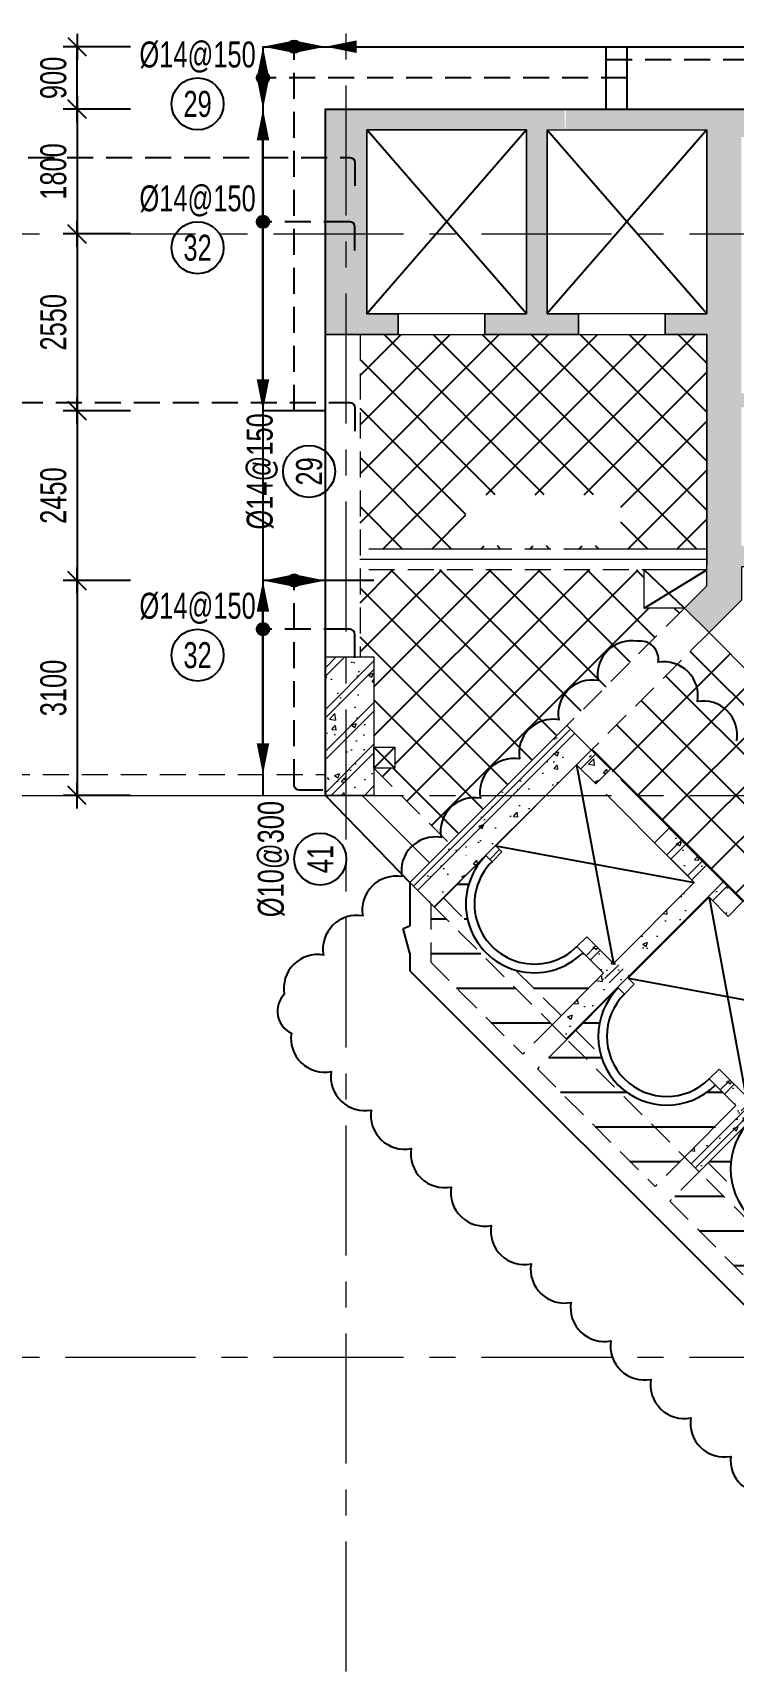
# Model space of a CAD drawing. Extents: x 475529 to 721982, y 1293854 to 1371032.
# Drawn here: x 653178 to 663283, y 1321727 to 1345291 of the extents above; entities that cross this region are included whole.
import ezdxf
from ezdxf.enums import TextEntityAlignment as Align

# ---------------------------------------------------------------- set-up
doc = ezdxf.new("R2010")
doc.units = 0
doc.header["$LTSCALE"] = 1500
doc.header["$MEASUREMENT"] = 0
doc.linetypes.add('CENTER', pattern=[2, 1.25, -0.25, 0.25, -0.25])
doc.linetypes.add('HIDDEN', pattern=[0.375, 0.25, -0.125])
doc.layers.get('Defpoints').update_dxf_attribs({"lineweight": 9})
for name, color, linetype, lineweight in [('CDC- COT', 3, 'Continuous', 0), ('CDC- DAM', 3, 'Continuous', 5), ('CDC- TRUC', 5, 'CENTER', 15), ('CDC-LKT', 2, 'CENTER', 15), ('Dim', 8, 'Continuous', 15)]:
    doc.layers.add(name, color=color, linetype=linetype, lineweight=lineweight)
for name, color, linetype in [('CHI', 1, 'Continuous'), ('HACH', 8, 'Continuous'), ('KCS_CHI', 1, 'Continuous'), ('KCS_DIM', 1, 'Continuous'), ('KCS_HATCH', 253, 'Continuous'), ('KCS_STEEL_TOP', 4, 'HIDDEN'), ('KCS_TEXT_SOTHEP', 2, 'Continuous'), ('KCS_TEXT_THEP', 2, 'Continuous'), ('THEP HINH', 3, 'Continuous')]:
    doc.layers.add(name, color=color, linetype=linetype)
doc.layers.add('KCS_Change 13.08.2018', color=242, linetype='Continuous', plot=False)
doc.layers.add('KCS_KHONG_IN', color=87, linetype='Continuous', plot=False)
doc.styles.add('KCS_SMTEXT', font='arial.ttf', dxfattribs={"width": 0.7})
doc.styles.add('VN simplex', font='arial.ttf', dxfattribs={"width": 0.7})
doc.dimstyles.new('DIM A1 1-150 (Time City)', dxfattribs={"dimtxt": 375, "dimasz": 1.25, "dimexe": 200, "dimexo": 0, "dimgap": 150, "dimtad": 1, "dimdec": 0, "dimzin": 13, "dimdsep": 46, "dimtxsty": 'VN simplex', "dimblk1": 'D', "dimblk2": 'D', "dimsah": 1, "dimcen": 0, "dimdle": 50, "dimclrd": 1, "dimclre": 1, "dimclrt": 2, "dimadec": 0, "dimazin": 0, "dimtfac": 1, "dimtdec": 0, "dimtix": 1, "dimtmove": 2, "dimatfit": 3, "dimldrblk": 'D', "dimfxl": 1, "dimtolj": 1, "dimtzin": 13, "dimarcsym": 0})
pattern_1 = [(45, (-28948.7, -1500091.45), (-353.55339, 353.55339), []), (135, (-28948.7, -1500091.45), (-353.55339, -353.55339), [])]
pattern_2 = [(180, (-28948.7, -1309989.05), (-3e-14, -500), [])]

# ---------------------------------------------------------------- blocks, each defined once
blk = doc.blocks.new('1212121212121121')
at = {"layer": 'CDC- COT'}
h = blk.add_hatch(dxfattribs=at)
h.set_pattern_fill('BT-01', color=8, scale=100, angle=-135, pattern_type=2)
h.set_pattern_definition([(275, (22823.9, 398727.23), (-551.552, -462.8071), [75, -825]), (220, (22823.9, 398727.2), (629.9922, -433.7681), [60, -660]), (325.4514, (22777.9, 398688.7), (78.4395, -896.5753), [63.7402, -701.1421]), (271.1842, (22965.3, 398585.8), (-871.693, -637.6138), [112.5, -1237.5]), (321.6356, (22892.7, 398532.7), (27.899, -1349.7117), [95.6103, -1051.713]), (216.1842, (22965.3, 398585.8), (27.9, -1349.7117), [90, -990]), (246, (22859.23, 398550.46), (-706.7716, -137.3825), [75, -825]), (191, (22859.2, 398550.46), (340.7086, -684.8084), [60, -660]), (296.4514, (22800.3, 398539), (-366.0636, -822.1906), [63.7402, -701.1421]), (262.5, (22823.88, 398727.23), (226.79319, -243.98982), [0, -652, 0, -670, 0, -662.5]), (232.5, (22823.88, 398727.23), (92.87294, -464.90945), [0, -382, 0, -637, 0, -252.5]), (192.5, (22981.56, 398884.92), (-393.41817, -361.52076), [0, -250, 0, -780, 0, -1035]), (182.5, (23052.27, 398955.63), (-341.59, -483.1598), [0, -325, 0, -518, 0, -735]), (270, (22823.88, 398727.23), (425, 2e-10), []), (270, (22910.5, 398640.6), (425, 2e-10), [])])
h.paths.add_polyline_path([(132095, 117944), (132095, 117644), (132985, 117644), (132985, 120844), (132485, 120844), (132485, 117944)])
h.paths.add_polyline_path([(124685, 120836), (124185, 120844), (124185, 117644), (125495, 117644), (125495, 117944), (124685, 117944)])
h = blk.add_hatch(dxfattribs=at)
h.set_pattern_fill('BT-01', color=8, scale=100, angle=-135, pattern_type=2)
h.set_pattern_definition([(275, (424734.6, 67625.5), (-551.552, -462.8071), [75, -825]), (220, (424734.6, 67625.5), (629.9922, -433.7681), [60, -660]), (325.4514, (424688.64, 67586.95), (78.4395, -896.5753), [63.7402, -701.1421]), (271.1842, (424876, 67484.1), (-871.693, -637.6138), [112.5, -1237.5]), (321.6356, (424803.4, 67431), (27.899, -1349.7117), [95.6103, -1051.713]), (216.1842, (424876, 67484.1), (27.9, -1349.7117), [90, -990]), (246, (424769.96, 67448.75), (-706.7716, -137.3825), [75, -825]), (191, (424769.96, 67448.75), (340.7086, -684.8084), [60, -660]), (296.4514, (424711.06, 67437.3), (-366.0636, -822.1906), [63.7402, -701.1421]), (262.5, (424734.6, 67625.52), (226.79319, -243.98982), [0, -652, 0, -670, 0, -662.5]), (232.5, (424734.6, 67625.52), (92.87294, -464.90945), [0, -382, 0, -637, 0, -252.5]), (192.5, (424892.29, 67783.2), (-393.41817, -361.52076), [0, -250, 0, -780, 0, -1035]), (182.5, (424963, 67853.9), (-341.59, -483.1598), [0, -325, 0, -518, 0, -735]), (270, (424734.6, 67625.52), (425, 2e-10), []), (270, (424821.2, 67538.9), (425, 2e-10), [])])
h.paths.add_polyline_path([(129785, 117944), (129395, 117944), (129395, 117644), (130895, 117644), (130895, 117944), (130085, 117944), (130085, 120844), (129785, 120844)])
h.paths.add_polyline_path([(127085, 117944), (126695, 117944), (126695, 117644), (128195, 117644), (128195, 117944), (127441, 117944), (127385, 117944), (127385, 120844), (127110, 120844)])
h = blk.add_hatch(dxfattribs=at)
h.set_pattern_fill('BT-01', color=8, scale=100, angle=-135, pattern_type=2)
h.set_pattern_definition([(275, (419685.1, 69532.4), (-551.552, -462.8071), [75, -825]), (220, (419685.1, 69532.4), (629.9922, -433.7681), [60, -660]), (325.4514, (419639.15, 69493.86), (78.4395, -896.5753), [63.7402, -701.1421]), (271.1842, (419826.5, 69391), (-871.693, -637.6138), [112.5, -1237.5]), (321.6356, (419753.9, 69337.9), (27.899, -1349.7117), [95.6103, -1051.713]), (216.1842, (419826.5, 69391), (27.9, -1349.7117), [90, -990]), (246, (419720.46, 69355.65), (-706.7716, -137.3825), [75, -825]), (191, (419720.5, 69355.65), (340.7086, -684.8084), [60, -660]), (296.4514, (419661.6, 69344.2), (-366.0636, -822.1906), [63.7402, -701.1421]), (262.5, (419685.1, 69532.42), (226.79319, -243.98982), [0, -652, 0, -670, 0, -662.5]), (232.5, (419685.1, 69532.42), (92.87294, -464.90945), [0, -382, 0, -637, 0, -252.5]), (192.5, (419842.8, 69690.1), (-393.41817, -361.52076), [0, -250, 0, -780, 0, -1035]), (182.5, (419913.5, 69760.8), (-341.59, -483.1598), [0, -325, 0, -518, 0, -735]), (270, (419685.1, 69532.42), (425, 2e-10), []), (270, (419771.73, 69445.8), (425, 2e-10), [])])
h.paths.add_polyline_path([(124685, 119794), (124685, 119594), (125230, 119594), (125230, 119794)])
h = blk.add_hatch(dxfattribs=at)
h.set_pattern_fill('BT-01', color=8, scale=100, angle=-135, pattern_type=2)
h.set_pattern_definition([(275, (421791.76, 69538.77), (-551.552, -462.8071), [75, -825]), (220, (421791.8, 69538.8), (629.9922, -433.7681), [60, -660]), (325.4514, (421745.8, 69500.2), (78.4395, -896.5753), [63.7402, -701.1421]), (271.1842, (421933.2, 69397.35), (-871.693, -637.6138), [112.5, -1237.5]), (321.6356, (421860.5, 69344.2), (27.899, -1349.7117), [95.6103, -1051.713]), (216.1842, (421933.2, 69397.3), (27.9, -1349.7117), [90, -990]), (246, (421827.1, 69362), (-706.7716, -137.3825), [75, -825]), (191, (421827.1, 69362), (340.7086, -684.8084), [60, -660]), (296.4514, (421768.2, 69350.54), (-366.0636, -822.1906), [63.7402, -701.1421]), (262.5, (421791.76, 69538.77), (226.79319, -243.98982), [0, -652, 0, -670, 0, -662.5]), (232.5, (421791.76, 69538.77), (92.87294, -464.90945), [0, -382, 0, -637, 0, -252.5]), (192.5, (421949.45, 69696.45), (-393.41817, -361.52076), [0, -250, 0, -780, 0, -1035]), (182.5, (422020.16, 69767.16), (-341.59, -483.1598), [0, -325, 0, -518, 0, -735]), (270, (421791.76, 69538.77), (425, 2e-10), []), (270, (421878.4, 69452.15), (425, 2e-10), [])])
h.paths.add_polyline_path([(127385, 119794), (127435, 119794), (127121, 119794), (127085, 119794), (126960, 119794), (126960, 119594), (127085, 119594), (127147, 119594), (127329, 119594), (127385, 119594), (127930, 119594), (127930, 119794)])
h = blk.add_hatch(dxfattribs=at)
h.set_pattern_fill('BT-01', color=8, scale=100, angle=-135, pattern_type=2)
h.set_pattern_definition([(275, (424527.54, 69533.95), (-551.552, -462.8071), [75, -825]), (220, (424527.54, 69533.95), (629.9922, -433.7681), [60, -660]), (325.4514, (424481.6, 69495.4), (78.4395, -896.5753), [63.7402, -701.1421]), (271.1842, (424669, 69392.5), (-871.693, -637.6138), [112.5, -1237.5]), (321.6356, (424596.3, 69339.4), (27.899, -1349.7117), [95.6103, -1051.713]), (216.1842, (424669, 69392.5), (27.9, -1349.7117), [90, -990]), (246, (424562.9, 69357.2), (-706.7716, -137.3825), [75, -825]), (191, (424562.9, 69357.2), (340.7086, -684.8084), [60, -660]), (296.4514, (424504, 69345.7), (-366.0636, -822.1906), [63.7402, -701.1421]), (262.5, (424527.54, 69533.95), (226.79319, -243.98982), [0, -652, 0, -670, 0, -662.5]), (232.5, (424527.54, 69533.95), (92.87294, -464.90945), [0, -382, 0, -637, 0, -252.5]), (192.5, (424685.22, 69691.63), (-393.41817, -361.52076), [0, -250, 0, -780, 0, -1035]), (182.5, (424755.93, 69762.34), (-341.59, -483.1598), [0, -325, 0, -518, 0, -735]), (270, (424527.54, 69533.95), (425, 2e-10), []), (270, (424614.16, 69447.33), (425, 2e-10), [])])
h.paths.add_polyline_path([(129785, 119594), (129785, 119553), (130085, 119553), (130085, 119594), (130630, 119594), (130630, 119794), (130085, 119794), (130085, 119835), (129785, 119835), (129785, 119794), (129660, 119794), (129660, 119594)])
h = blk.add_hatch(dxfattribs=at)
h.set_pattern_fill('BT-01', color=8, scale=100, angle=-135, pattern_type=2)
h.set_pattern_definition([(275, (426917.23, 69507.64), (-551.552, -462.8071), [75, -825]), (220, (426917.2, 69507.64), (629.9922, -433.7681), [60, -660]), (325.4514, (426871.3, 69469.1), (78.4395, -896.5753), [63.7402, -701.1421]), (271.1842, (427058.65, 69366.2), (-871.693, -637.6138), [112.5, -1237.5]), (321.6356, (426986, 69313.1), (27.899, -1349.7117), [95.6103, -1051.713]), (216.1842, (427058.7, 69366.2), (27.9, -1349.7117), [90, -990]), (246, (426952.6, 69330.86), (-706.7716, -137.3825), [75, -825]), (191, (426952.6, 69330.9), (340.7086, -684.8084), [60, -660]), (296.4514, (426893.7, 69319.4), (-366.0636, -822.1906), [63.7402, -701.1421]), (262.5, (426917.23, 69507.64), (226.79319, -243.98982), [0, -652, 0, -670, 0, -662.5]), (232.5, (426917.23, 69507.64), (92.87294, -464.90945), [0, -382, 0, -637, 0, -252.5]), (192.5, (427074.92, 69665.33), (-393.41817, -361.52076), [0, -250, 0, -780, 0, -1035]), (182.5, (427145.63, 69736.04), (-341.59, -483.1598), [0, -325, 0, -518, 0, -735]), (270, (426917.23, 69507.64), (425, 2e-10), []), (270, (427003.85, 69421), (425, 2e-10), [])])
h.paths.add_polyline_path([(132985, 119809), (132985, 119527), (133077, 119527), (133077, 119809)])
h.paths.add_polyline_path([(132485, 119594), (132485, 119794), (132360, 119794), (132360, 119594)])
for p, q in [((124685, 120844), (124185, 120844)), ((127085, 120844), (127085, 119794)), ((127385, 120844), (127085, 120844)), ((127385, 120844), (127385, 119794)), ((129785, 120844), (129785, 119794)), ((130085, 120844), (129785, 120844)), ((130085, 120844), (130085, 119794)), ((132485, 120844), (132985, 120844)), ((124685, 119794), (125230, 119794)), ((125230, 119794), (125230, 119594)), ((126960, 119795), (126960, 119594)), ((126960, 119794), (127085, 119794)), ((127385, 119794), (127930, 119794)), ((127930, 119794), (127930, 119594)), ((129660, 119794), (129785, 119794)), ((129660, 119794), (129660, 119594)), ((130085, 119794), (130630, 119794)), ((130630, 119794), (130630, 119594)), ((132360, 119794), (132485, 119794)), ((132360, 119794), (132360, 119594)), ((124685, 119594), (125230, 119594)), ((126960, 119594), (127085, 119594)), ((127085, 119594), (127085, 117944)), ((127385, 119594), (127385, 117944)), ((127385, 119594), (127930, 119594)), ((129660, 119594), (129785, 119594)), ((129785, 119594), (129785, 117944)), ((130085, 119594), (130085, 117944)), ((130085, 119594), (130630, 119594)), ((132360, 119594), (132485, 119594)), ((129785, 117944), (129395, 117944)), ((130895, 117944), (130085, 117944)), ((124685, 117644), (124185, 117644))]:
    blk.add_line(p, q, dxfattribs=at)
for points in [[(124685, 119594), (124685, 117944), (125495, 117944), (125495, 117644), (124685, 117644), (124185, 117644), (124185, 120844)], [(124685, 120844), (124685, 119794)], [(132985, 120844), (132985, 117644), (132095, 117644), (132095, 117944), (132485, 117944), (132485, 119594)], [(132485, 119794), (132485, 120844)], [(127441, 117944), (128195, 117944), (128195, 117644), (126695, 117644), (126695, 117944), (127085, 117944)], [(127385, 117944), (127441, 117944)], [(130281, 117944), (130895, 117944), (130895, 117644), (129395, 117644), (129395, 117944), (129785, 117944)], [(130085, 117944), (130281, 117944)]]:
    blk.add_lwpolyline(points, dxfattribs=at)
blk = doc.blocks.new('cot vach loi tang 3 new')
at = {"layer": 'CDC- COT'}
h = blk.add_hatch(dxfattribs=at)
h.set_pattern_fill('BT-01', color=8, scale=100, pattern_type=2)
h.set_pattern_definition([(50, (-50871.1, -527186.5), (717.2602, -62.7521), [75, -825]), (355, (-50871.1, -527186.5), (-138.7513, 752.1921), [60, -660]), (100.4514, (-50811.3, -527191.7), (578.5094, 689.4395), [63.7402, -701.1421]), (46.1842, (-50871.1, -526986.5), (1067.241, -165.519), [112.5, -1237.5]), (96.6356, (-50782.2, -527000.3), (934.6627, 974.118), [95.6103, -1051.713]), (351.1842, (-50871.1, -526986.5), (934.662, 974.1186), [90, -990]), (21, (-50771.1, -527036.5), (596.907, -402.6189), [75, -825]), (326, (-50771.1, -527036.5), (243.3153, 725.15), [60, -660]), (71.4514, (-50721.35, -527070.05), (840.2226, 322.5305), [63.7402, -701.1421]), (37.5, (-50871.1, -527186.5), (12.15986, 332.89385), [0, -652, 0, -670, 0, -662.5]), (7.5, (-50871.1, -527186.5), (263.06954, 394.4117), [0, -382, 0, -637, 0, -252.5]), (327.5, (-51094.1, -527186.5), (533.82244, -22.55487), [0, -250, 0, -780, 0, -1035]), (317.5, (-51194.1, -527186.5), (583.1862, 100.105), [0, -325, 0, -518, 0, -735]), (45, (-50871.1, -527186.5), (-300.5204, 300.5204), []), (45, (-50871.1, -527064), (-300.5204, 300.5204), [])])
h.paths.add_polyline_path([(77272, -250323), (77484, -250111), (76707, -249334), (76495, -249546)], flags=17)
h.paths.add_polyline_path([(82007, -251543), (82007, -252043), (83007, -252043), (83007, -251543)])
h.paths.add_polyline_path([(67107, -241943), (69407, -241943), (69407, -244593), (68807, -244593), (68807, -244893), (70157, -244893), (70157, -244593), (69707, -244593), (69707, -241943), (69957, -241943), (69957, -241643), (66507, -241643), (66507, -244893), (67557, -244893), (67557, -244593), (67107, -244593), (67107, -244593)])
h.paths.add_polyline_path([(74707, -242043), (74707, -245743), (72507, -245743), (72507, -242043), (72687, -242043), (72687, -241643), (69976, -241643), (69969, -241943), (72007, -241943), (72007, -244593), (71407, -244593), (71407, -244893), (72007, -244893), (72007, -248517), (71686, -248839), (72040, -249192), (72507, -248724), (72507, -248243), (74909, -248243), (75080, -248414), (73171, -250323), (76530, -253682), (78439, -251773), (78709, -252043), (79177, -252043), (79177, -251543), (78916, -251543), (78262, -250889), (78050, -251101), (78368, -251419), (76671, -253117), (73701, -250147), (75434, -248485), (75717, -248768), (75929, -248556), (75207, -247834), (75207, -247543), (74707, -247543), (74707, -247943), (72507, -247943), (72507, -245943), (74707, -245943), (74707, -246343), (75207, -246343), (75207, -241643), (73887, -241643), (73887, -242043)])
h.paths.add_polyline_path([(78156, -254743), (84807, -254743), (84807, -255343), (85107, -255343), (85107, -251543), (84207, -251543), (84207, -252043), (84607, -252043), (84607, -254243), (80407, -254243), (80407, -252043), (80807, -252043), (80807, -251543), (80107, -251543), (80107, -254243), (77798, -254243), (77541, -253986), (77187, -254340), (77909, -255061)])
h = blk.add_hatch(dxfattribs=at)
h.set_pattern_fill('BT-01', color=8, scale=100, pattern_type=2)
h.set_pattern_definition([(50, (-140622, -596778.5), (717.2602, -62.7521), [75, -825]), (355, (-140622, -596778.5), (-138.7513, 752.1921), [60, -660]), (100.4514, (-140562.2, -596783.7), (578.5094, 689.4395), [63.7402, -701.1421]), (46.1842, (-140622, -596578.5), (1067.241, -165.519), [112.5, -1237.5]), (96.6356, (-140533.1, -596592.3), (934.6627, 974.118), [95.6103, -1051.713]), (351.1842, (-140622, -596578.5), (934.662, 974.1186), [90, -990]), (21, (-140522, -596628.5), (596.90705, -402.6189), [75, -825]), (326, (-140522, -596628.5), (243.3153, 725.15), [60, -660]), (71.4514, (-140472.26, -596662.05), (840.2226, 322.5305), [63.7402, -701.1421]), (37.5, (-140622, -596778.5), (12.15986, 332.89385), [0, -652, 0, -670, 0, -662.5]), (7.5, (-140622, -596778.5), (263.06954, 394.4117), [0, -382, 0, -637, 0, -252.5]), (327.5, (-140845, -596778.5), (533.82244, -22.55487), [0, -250, 0, -780, 0, -1035]), (317.5, (-140945, -596778.5), (583.18617, 100.105), [0, -325, 0, -518, 0, -735]), (45, (-140622, -596778.5), (-300.5204, 300.5204), []), (45, (-140622, -596656), (-300.5204, 300.5204), [])])
h.paths.add_polyline_path([(66507, -249543), (67207, -249543), (67207, -251543), (66507, -251543)])
for p, q in [((69407, -241943), (67107, -241943)), ((67107, -241943), (69407, -241943)), ((69407, -244593), (69407, -241943)), ((69407, -241943), (69407, -244593)), ((69707, -241943), (69707, -244593)), ((69707, -244593), (69707, -241943)), ((69707, -241943), (72007, -241943)), ((72007, -244593), (72007, -241943)), ((72007, -241943), (72007, -244593)), ((68807, -244893), (68807, -244593)), ((68807, -244593), (69407, -244593)), ((69407, -244593), (68807, -244593)), ((68807, -244593), (68807, -244893)), ((69707, -244593), (70157, -244593)), ((70157, -244593), (69707, -244593)), ((70157, -244593), (70157, -244893)), ((70157, -244893), (70157, -244593)), ((71407, -244893), (71407, -244593)), ((71407, -244593), (72007, -244593)), ((72007, -244593), (71407, -244593)), ((71407, -244593), (71407, -244893)), ((70157, -244893), (68807, -244893)), ((68807, -244893), (70157, -244893)), ((72007, -244893), (71407, -244893)), ((71407, -244893), (72007, -244893)), ((72007, -248517), (72007, -244893)), ((72007, -244893), (72007, -248220)), ((71686, -248839), (72007, -248517)), ((72040, -249192), (71686, -248839))]:
    blk.add_line(p, q, dxfattribs=at)
for points in [[(71157, -241643), (66507, -241643), (66507, -244893), (67007, -244893), (66507, -244893), (66507, -241643)], [(66507, -244893), (67557, -244893), (67557, -244593), (67107, -244593), (67107, -244593), (67107, -244593), (67107, -241943), (67107, -244593), (67107, -244593), (67107, -244593), (67557, -244593), (67557, -244893)], [(66507, -249543), (67207, -249543), (67207, -251543), (66507, -251543)]]:
    blk.add_lwpolyline(points, close=True, dxfattribs=at)
for points in [[(72687, -241643), (71157, -241643)], [(73489, -249935), (75045, -248379), (74909, -248243), (72507, -248243), (72507, -248724), (72393, -248839), (72393, -248839), (72040, -249192)]]:
    blk.add_lwpolyline(points, dxfattribs=at)
at = {"layer": 'KCS_Change 13.08.2018'}
blk.add_lwpolyline([(72439, -250753, 0.520567), (71873, -250187, 0.520567), (71307, -249622, 0.520567), (71005, -249319, 0.520567), (70439, -249885, 0.520567), (69873, -250451, 0.520567), (69308, -251016, 0.520567), (68742, -251582, 0.520567), (68176, -252148, 0.520567), (67611, -252713, 0.520567), (67045, -253279, 0.520567), (66479, -253845, 0.520567), (65914, -254410, 0.520567), (66016, -254970, 0.520567), (66592, -255525, 0.520567), (67168, -256080, 0.520567), (67744, -256635, 0.520567), (68320, -257190, 0.520567), (68897, -257745, 0.520567), (69473, -258300, 0.520567), (70049, -258855, 0.520567), (70625, -259410, 0.520567), (71201, -259965, 0.520567), (71777, -260520, 0.520567), (72353, -261075, 0.520567), (72929, -261596, 0.520567)], format="xyb", dxfattribs=at)
at = {"rotation": 134.9999999999783}
blk.add_blockref('1212121212121121', (247211, -261383), dxfattribs=at)
blk = doc.blocks.new('MBT04')
at = {"layer": 'HACH'}
h = blk.add_hatch(dxfattribs=at)
h.set_pattern_fill('ANSI31', color=256, scale=4000, angle=135)
h.set_pattern_definition(pattern_2)
h.paths.add_polyline_path([(26597.4, 23415.1), (26003.4, 22821.1), (26362.7, 22461.8, -0.2653858)])
h.paths.add_polyline_path([(28312.3, 21735.9), (28015.1, 22033.1, -0.2722287), (27043.7, 21780.8), (27700.4, 21124)])
h.paths.add_polyline_path([(28524, 21523.3), (27912.6, 20911.9), (28272.1, 20552.4, -0.2720521)])
h.paths.add_polyline_path([(30221.5, 19826.7), (29924.5, 20123.7, -0.5722553), (28272.1, 20552.4), (27912.6, 20911.9), (27781.8, 20781.1), (29478.8, 19084)])
h.paths.add_polyline_path([(32130.7, 17917.5), (31833.7, 18214.5, -0.2722287), (30862.3, 17962.2), (31518.8, 17305.7)])
h.paths.add_polyline_path([(30185.6, 19200.1), (29856.7, 18967.8), (30181.3, 18643.2, -0.14355)])
h.paths.add_polyline_path([(30433.2, 19614.1), (29821.8, 19002.7), (29856.7, 18967.8), (30185.6, 19200.1, -0.1236724)])
h = blk.add_hatch(dxfattribs=at)
h.set_pattern_fill('ANSI31', color=256, scale=4000, angle=135)
h.set_pattern_definition(pattern_2)
h.paths.add_polyline_path([(25819, 22743.8), (25819, 21895.3), (27145.4, 20569), (27569.6, 20993.2)])
h.paths.add_polyline_path([(27781.8, 20781.1), (27357.5, 20356.8), (29054.6, 18659.8), (29478.8, 19084)])
h.paths.add_polyline_path([(29691, 18871.9), (29266.7, 18447.6), (30593, 17121.3), (31441.6, 17121.3)])
at = {"layer": 'KCS_HATCH'}
h = blk.add_hatch(dxfattribs=at)
h.set_pattern_fill('ANSI37', color=164, scale=4000)
h.set_pattern_definition([(45, (-207129.37, 268132.7), (-353.5534, 353.5534), []), (135, (-207129.37, 268132.7), (-353.5534, -353.5534), [])])
h.paths.add_polyline_path([(26327.6, 27900), (28560.7, 27900), (28560.7, 28637.5), (26327.6, 28637.5)], flags=16)
h.paths.add_polyline_path([(24800, 27853.6), (29800, 27853.6), (29800, 30949.3), (24800, 30949.3)])
h = blk.add_hatch(dxfattribs=at)
h.set_pattern_fill('ANSI37', color=164, scale=4000)
h.set_pattern_definition(pattern_1)
h.paths.add_polyline_path([(25258.5, 24590.3), (25934.6, 23952.5), (26328.8, 24370.3), (25652.6, 25008.2)], flags=9)
h.paths.add_polyline_path([(27855.6, 25136.4), (29436.9, 26713.1), (28916.2, 27235.3), (27334.9, 25658.6)], flags=25)
h.paths.add_polyline_path([(28897, 27553.6), (24800, 27553.6), (24800, 26299.3), (25000, 26299.3), (25000, 24994.2), (25300, 24994.2), (25300, 24694.2), (25000, 24694.2), (25395, 24299.3), (26774.4, 24299.3), (29478.7, 27003.6), (28897, 27003.6)])
h = blk.add_hatch(dxfattribs=at)
h.set_pattern_fill('ANSI37', color=164, scale=4000)
h.set_pattern_definition([(45, (-207129.37, 171101.7), (-353.5534, 353.5534), []), (135, (-207129.37, 171101.7), (-353.5534, -353.5534), [])])
h.paths.add_polyline_path([(30963.7, 25518.7), (30490, 25992.5), (29832.4, 26650.1), (28135.3, 24953), (28559.6, 24528.8), (28718.4, 24370), (32141.9, 24340.5)])
h.paths.add_polyline_path([(32788.2, 23694.3), (32141.9, 24340.5), (28718.4, 24370), (29478.8, 23609.5), (30473.6, 22614.7), (31092.1, 21996.2), (32700, 23235.3)])
h.paths.add_polyline_path([(32788.2, 23694.3), (32700, 23235.3), (33008.5, 23474)])
h.paths.add_polyline_path([(34322.5, 22160), (33008.5, 23474), (32700, 23235.3), (32770.7, 20317.6), (33261.8, 19826.5), (33650.8, 19437.6), (35347.8, 21134.7), (34872.4, 21610)])
h.paths.add_polyline_path([(32700, 23235.3), (31092.1, 21996.2), (31307.6, 21780.7), (32307.2, 20781.1), (32770.7, 20317.6)])
h = blk.add_hatch(dxfattribs=at)
h.set_pattern_fill('ANSI37', color=164, scale=4000)
h.set_pattern_definition(pattern_1)
h.paths.add_polyline_path([(26774.4, 24299.3), (25395, 24299.3), (26084.7, 23609.5)])
h.paths.add_polyline_path([(25258.5, 24590.3), (25934.6, 23952.5), (26328.8, 24370.3), (25652.6, 25008.2)], flags=9)
at = {"layer": 'CDC- DAM'}
for p, q in [((29250, 34200), (28050, 34200)), ((28050, 33900), (29250, 33900)), ((25350, 31249.3), (26600, 31249.3)), ((27950, 31249.3), (29200, 31249.3)), ((25350, 30949.3), (26600, 30949.3)), ((27950, 30949.3), (29200, 30949.3)), ((28897, 27003.6), (28897, 27553.6)), ((29478.9, 27553.6), (28897, 27553.6)), ((29478.9, 27003.6), (28897, 27003.6)), ((29832.4, 26650.1), (30490, 25992.5)), ((28559.6, 24528.8), (29478.8, 23609.5)), ((24829.3, 24299.3), (25801.9, 23326.7)), ((28347.5, 24316.6), (29266.7, 23397.4)), ((26325.1, 23439.8), (26328.6, 23436.4))]:
    blk.add_line(p, q, dxfattribs=at)
at = {"layer": 'CDC- DAM', "linetype": 'HIDDEN'}
for p, q in [((24300, 30949.3), (24300, 26291.5)), ((24800, 30949.3), (24800, 26291.5)), ((29800, 27853.6), (24800, 27853.6)), ((29800, 27553.6), (24800, 27553.6)), ((29478.8, 27003.6), (27781.8, 25306.6)), ((29832.4, 26650.1), (28135.3, 24953)), ((25000, 24694.2), (26084.7, 23609.5)), ((25819, 22743.8), (25819, 21895.3)), ((25819, 22743.8), (31441.6, 17121.3)), ((26003.4, 22821.1), (26362.7, 22461.8)), ((25819, 21895.3), (27145.4, 20569)), ((27043.7, 21780.8), (27700.4, 21124)), ((27569.6, 20993.2), (27145.4, 20569)), ((27781.8, 20781.1), (27357.5, 20356.8)), ((27912.6, 20911.9), (28272.1, 20552.4)), ((27357.5, 20356.8), (29054.6, 18659.8)), ((29478.8, 19084), (29054.6, 18659.8)), ((29691, 18871.9), (29266.7, 18447.6)), ((29821.8, 19002.7), (30181.3, 18643.2)), ((29266.7, 18447.6), (30593, 17121.3))]:
    blk.add_line(p, q, dxfattribs=at)
blk.add_lwpolyline([(16850, 24600), (24300, 24600)], dxfattribs=at)
at = {"layer": 'CDC- DAM'}
blk.add_lwpolyline([(16850, 24300), (24300, 24300)], dxfattribs=at)
at = {"layer": 'CDC- TRUC'}
for p, q in [((24600, -3337), (24600, 53023.7)), ((-3448.4, 32400), (62778.1, 32400)), ((29800, 27850), (24800, 27850)), ((-3448.4, 24300), (62778.1, 24300)), ((-3448.4, 16200), (61803.5, 16200))]:
    blk.add_line(p, q, dxfattribs=at)
at = {"layer": 'CDC- TRUC', "ltscale": 5}
blk.add_line((29800, 27703.6), (24798.2, 27703.6), dxfattribs=at)
at = {"layer": 'CDC-LKT', "linetype": 'Continuous'}
blk.add_lwpolyline([(25000, 24694.2), (25000, 24994.2), (25300, 24994.2), (25300, 24694.2)], close=True, dxfattribs=at)
at = {"layer": 'CHI', "color": 1}
for p, q in [((24900, 33899.3), (27200, 31249.3)), ((27200, 33899.3), (24900, 31249.3)), ((27500, 33899.3), (29800, 31249.3)), ((29800, 33899.3), (27500, 31249.3)), ((28897, 27003.6), (29800, 27553.6)), ((29478.9, 27003.6), (28897, 27553.6)), ((25300, 24994.2), (25000, 24694.2)), ((25300, 24694.2), (25000, 24994.2)), ((27923.2, 24740.9), (28453.7, 21877.3)), ((26756.7, 23574.4), (29620.2, 23043.8)), ((29832.4, 22831.7), (30362.9, 19968.1)), ((28665.9, 21665.2), (31529.4, 21134.7))]:
    blk.add_line(p, q, dxfattribs=at)
at = {"layer": 'THEP HINH', "ltscale": 5}
for p, q in [((24300, 24299.3), (25519, 23043.8)), ((25519, 23043.8), (25519, 22421.3)), ((25423.3, 22380.9, 0), (25519, 22421.3)), ((25519, 22023.8, 0), (25423.3, 22380.9, 0)), ((25519, 22023.8), (25519, 21771)), ((26703.2, 22121.3), (26703.2, 22121.3)), ((25519, 21771), (30468.8, 16821.3)), ((28612.6, 20211.9), (28612.6, 20211.9))]:
    blk.add_line(p, q, dxfattribs=at)
for centre, radius, start in [((27314.9, 22732.9), 990, 134.97917), ((27314.9, 22732.9), 865, 134.97917), ((29224.3, 20823.5), 990, 135.02083), ((29224.3, 20823.5), 865, 135.02083), ((31133.5, 18914.3), 990, 135.02083)]:
    blk.add_arc(centre, radius, start, 315.02083, dxfattribs=at)
blk.add_blockref('cot vach loi tang 3 new', (-42207.4, 275842.2))
blk = doc.blocks.new('KCS_MuiTenRaiThep')
blk.add_lwpolyline([(0, 0, 0, 1.2, 0), (3, 0, 1.2, 1.2, 0)], format="xyseb")
blk = doc.blocks.new('KCS_ChamRaiThep')
h = blk.add_hatch(color=256)
h.dxf.hatch_style = 1
h.paths.add_polyline_path([(0.6, 0, 1), (-0.6, 0, 1)])
blk.add_circle((0, 0), 0.6)
blk = doc.blocks.new('D')
at = {"color": 8}
blk.add_line((150, 0), (-150, 0), dxfattribs=at)
at = {"color": 3}
blk.add_line((106, 106), (-106, -106), dxfattribs=at)
blk = doc.blocks.new('*D10')
at = {"layer": 'Defpoints', "color": 0, "transparency": 16777216}
for p in [(654590, 1344189), (653819, 1342389), (654590, 1342389)]:
    blk.add_point(p, dxfattribs=at)
at = {"layer": 'KCS_DIM', "color": 1, "lineweight": -2, "transparency": 16777216}
for p, q in [((654590, 1344189), (653619, 1344189)), ((653819, 1344188), (653819, 1342390)), ((654590, 1342389), (653619, 1342389))]:
    blk.add_line(p, q, dxfattribs=at)
at = {"layer": 'KCS_DIM', "color": 1, "lineweight": -2, "transparency": 16777216, "xscale": 1.25, "yscale": 1.25, "zscale": 1.25}
for p, rotation in [((653819, 1344189), 90), ((653819, 1342389), 270)]:
    blk.add_blockref('D', p, dxfattribs=dict(at, rotation=rotation))
at = {"layer": 'KCS_DIM', "color": 2, "transparency": 16777216, "insert": (653477, 1343289), "char_height": 375, "attachment_point": 5, "rotation": 90, "style": 'VN simplex'}
blk.add_mtext('\\A1;1800', dxfattribs=at)
blk = doc.blocks.new('*D11')
at = {"layer": 'Defpoints', "color": 0, "transparency": 16777216}
for p in [(654590, 1342389), (653819, 1339839), (654590, 1339839)]:
    blk.add_point(p, dxfattribs=at)
at = {"layer": 'KCS_DIM', "color": 1, "lineweight": -2, "transparency": 16777216}
for p, q in [((654590, 1342389), (653619, 1342389)), ((653819, 1342388), (653819, 1339840)), ((654590, 1339839), (653619, 1339839))]:
    blk.add_line(p, q, dxfattribs=at)
at = {"layer": 'KCS_DIM', "color": 1, "lineweight": -2, "transparency": 16777216, "xscale": 1.25, "yscale": 1.25, "zscale": 1.25}
for p, rotation in [((653819, 1342389), 90), ((653819, 1339839), 270)]:
    blk.add_blockref('D', p, dxfattribs=dict(at, rotation=rotation))
at = {"layer": 'KCS_DIM', "color": 2, "transparency": 16777216, "insert": (653477, 1341114), "char_height": 375, "attachment_point": 5, "rotation": 90, "style": 'VN simplex'}
blk.add_mtext('\\A1;2550', dxfattribs=at)
blk = doc.blocks.new('*D12')
at = {"layer": 'Defpoints', "color": 0, "transparency": 16777216}
for p in [(654590, 1339839), (653819, 1337389), (654590, 1337389)]:
    blk.add_point(p, dxfattribs=at)
at = {"layer": 'KCS_DIM', "color": 1, "lineweight": -2, "transparency": 16777216}
for p, q in [((654590, 1339839), (653619, 1339839)), ((653819, 1339838), (653819, 1337390)), ((654590, 1337389), (653619, 1337389))]:
    blk.add_line(p, q, dxfattribs=at)
at = {"layer": 'KCS_DIM', "color": 1, "lineweight": -2, "transparency": 16777216, "xscale": 1.25, "yscale": 1.25, "zscale": 1.25}
for p, rotation in [((653819, 1339839), 90), ((653819, 1337389), 270)]:
    blk.add_blockref('D', p, dxfattribs=dict(at, rotation=rotation))
at = {"layer": 'KCS_DIM', "color": 2, "transparency": 16777216, "insert": (653477, 1338614), "char_height": 375, "attachment_point": 5, "rotation": 90, "style": 'VN simplex'}
blk.add_mtext('\\A1;2450', dxfattribs=at)
blk = doc.blocks.new('*D13')
at = {"layer": 'Defpoints', "color": 0, "transparency": 16777216}
for p in [(654590, 1337389), (653819, 1334289), (654590, 1334289)]:
    blk.add_point(p, dxfattribs=at)
at = {"layer": 'KCS_DIM', "color": 1, "lineweight": -2, "transparency": 16777216}
for p, q in [((654590, 1337389), (653619, 1337389)), ((653819, 1337388), (653819, 1334290)), ((654590, 1334289), (653619, 1334289))]:
    blk.add_line(p, q, dxfattribs=at)
at = {"layer": 'KCS_DIM', "color": 1, "lineweight": -2, "transparency": 16777216, "xscale": 1.25, "yscale": 1.25, "zscale": 1.25}
for p, rotation in [((653819, 1337389), 90), ((653819, 1334289), 270)]:
    blk.add_blockref('D', p, dxfattribs=dict(at, rotation=rotation))
at = {"layer": 'KCS_DIM', "color": 2, "transparency": 16777216, "insert": (653477, 1335839), "char_height": 375, "attachment_point": 5, "rotation": 90, "style": 'VN simplex'}
blk.add_mtext('\\A1;3100', dxfattribs=at)
blk = doc.blocks.new('*D82')
at = {"layer": 'Defpoints', "color": 0, "transparency": 16777216}
for p in [(653819, 1345089), (654590, 1345089), (654590, 1344189)]:
    blk.add_point(p, dxfattribs=at)
at = {"layer": 'KCS_DIM', "color": 1, "lineweight": -2, "transparency": 16777216}
for p, q in [((654590, 1345089), (653619, 1345089)), ((653819, 1344190), (653819, 1345088)), ((654590, 1344189), (653619, 1344189))]:
    blk.add_line(p, q, dxfattribs=at)
at = {"layer": 'KCS_DIM', "color": 1, "lineweight": -2, "transparency": 16777216, "xscale": 1.25, "yscale": 1.25, "zscale": 1.25}
for p, rotation in [((653819, 1345089), 90), ((653819, 1344189), 270)]:
    blk.add_blockref('D', p, dxfattribs=dict(at, rotation=rotation))
at = {"layer": 'KCS_DIM', "color": 2, "transparency": 16777216, "insert": (653477, 1344639), "char_height": 375, "attachment_point": 5, "rotation": 90, "style": 'VN simplex'}
blk.add_mtext('\\A1;900', dxfattribs=at)

msp = doc.modelspace()

# ---------------------------------------------------------------- linework, layer by layer
at = {"layer": 'KCS_CHI', "color": 1}
for points in [[(656829.8, 1345088.6), (657069.8, 1345088.6)], [(657729.8, 1345088.8), (675669.8, 1345088.8)], [(656499.8, 1344519), (656499.8, 1344758.8)], [(656499.3, 1340169), (656499.3, 1343859)], [(656829.8, 1337388.8), (657069.8, 1337388.8)], [(656499.3, 1334919), (656499.3, 1337059)]]:
    msp.add_lwpolyline(points, dxfattribs=at)
at = {"layer": 'KCS_KHONG_IN'}
for p, q in [((661449.8, 1344189), (661449.8, 1345089)), ((661749.8, 1344189), (661749.8, 1345089)), ((657399.8, 1339839), (656499.8, 1339839)), ((658099.8, 1337389), (656499.8, 1337389))]:
    msp.add_line(p, q, dxfattribs=at)
for points in [[(656499.8, 1334289), (656499.8, 1345089), (676899.8, 1345089), (676899.8, 1324689), (666099.8, 1324689)], [(657399.8, 1334289), (657399.8, 1344189), (675999.8, 1344189), (675999.8, 1325589), (666099.8, 1325589)]]:
    msp.add_lwpolyline(points, dxfattribs=at)
at = {"layer": 'KCS_STEEL_TOP'}
for points in [[(656949.8, 1339839), (656949.8, 1345089)], [(661449.8, 1344905.8), (671949.8, 1344905.8)], [(661749.8, 1344639.1), (656499.8, 1344639.1)], [(638974.8, 1343079.9), (638974.8, 1343417.4), (638980.5, 1343446.1), (638996.8, 1343470.4), (639021.1, 1343486.7), (639049.8, 1343492.4), (657749.8, 1343492.4), (657778.5, 1343486.7), (657802.9, 1343470.4), (657819.1, 1343446.1), (657824.8, 1343417.4), (657824.8, 1343079.9)], [(657824.8, 1342151.5), (657824.8, 1342489), (657819.1, 1342517.8), (657802.9, 1342542.1), (657778.5, 1342558.3), (657749.8, 1342564), (656499.8, 1342564)], [(641624.8, 1339543.3), (641624.8, 1339880.8), (641630.5, 1339909.5), (641646.8, 1339933.8), (641671.1, 1339950.1), (641699.8, 1339955.8), (657749.8, 1339955.8), (657778.5, 1339950.1), (657802.9, 1339933.8), (657819.1, 1339909.5), (657824.8, 1339880.8), (657824.8, 1339543.3)], [(657362.3, 1334364), (657024.8, 1334364), (656996.1, 1334369.8), (656971.8, 1334386), (656955.5, 1334410.3), (656949.8, 1334439), (656949.8, 1337389)], [(657824.8, 1336275.1), (657824.8, 1336612.6), (657819.1, 1336641.3), (657802.9, 1336665.7), (657778.5, 1336681.9), (657749.8, 1336687.6), (656499.8, 1336687.6)]]:
    msp.add_lwpolyline(points, dxfattribs=at)
at = {"layer": 'KCS_TEXT_SOTHEP', "color": 1}
for centre in [(655556.4, 1344264.1), (655556.4, 1342189), (657164.2, 1338963.2), (655556.4, 1336312.6), (657324.8, 1333371.2)]:
    msp.add_circle(centre, 375, dxfattribs=at)

# ---------------------------------------------------------------- block references
at = {"layer": 'Dim'}
msp.add_blockref('MBT04', (633099.8, 1309989), dxfattribs=at)
at = {"layer": 'KCS_CHI', "xscale": 150, "yscale": 150, "zscale": 150}
for name, p, rotation in [('KCS_MuiTenRaiThep', (656499.8, 1345088.8), 270), ('KCS_MuiTenRaiThep', (657399.8, 1345088.6), 179.9999999999998), ('KCS_ChamRaiThep', (656499.8, 1344639.1), 90.0000000000002), ('KCS_MuiTenRaiThep', (656499.8, 1344189), 90.0000000000002), ('KCS_MuiTenRaiThep', (656499.3, 1344189), 270), ('KCS_ChamRaiThep', (656499.3, 1342564), 90.0000000000002), ('KCS_MuiTenRaiThep', (656499.3, 1339839), 90.0000000000002), ('KCS_MuiTenRaiThep', (656499.3, 1337389), 270), ('KCS_MuiTenRaiThep', (657399.8, 1337388.8), 179.9999999999998), ('KCS_ChamRaiThep', (656499.3, 1336687.6), 90.0000000000002), ('KCS_MuiTenRaiThep', (656499.3, 1334589), 90.0000000000002)]:
    msp.add_blockref(name, p, dxfattribs=dict(at, rotation=rotation))
for name, p in [('KCS_MuiTenRaiThep', (656499.8, 1345088.6)), ('KCS_ChamRaiThep', (656949.8, 1345088.6)), ('KCS_MuiTenRaiThep', (657399.8, 1345088.8)), ('KCS_MuiTenRaiThep', (656499.8, 1337388.8)), ('KCS_ChamRaiThep', (656949.8, 1337388.8))]:
    msp.add_blockref(name, p, dxfattribs=at)

# ---------------------------------------------------------------- texts
at = {"layer": 'KCS_TEXT_SOTHEP', "style": 'KCS_SMTEXT', "width": 0.7}
for s, p in [('29', (655556.4, 1344264.1)), ('32', (655556.4, 1342189)), ('32', (655556.4, 1336312.6))]:
    msp.add_text(s, height=375, dxfattribs=at).set_placement(p, align=Align.MIDDLE_CENTER)
for s, p in [('29', (657164.2, 1338963.2)), ('41', (657324.8, 1333371.2))]:
    msp.add_text(s, height=375, rotation=90, dxfattribs=at).set_placement(p, align=Align.MIDDLE_CENTER)
at = {"layer": 'KCS_TEXT_THEP', "style": 'KCS_SMTEXT', "width": 0.7}
for p in [(655556.4, 1344789.1), (655556.4, 1342714), (655556.4, 1336837.6)]:
    msp.add_text('%%C14@150', height=375, dxfattribs=at).set_placement(p, align=Align.CENTER)
for s, p in [('%%C14@150', (656639.2, 1338963.2)), ('%%C10@300', (656799.8, 1333371.2))]:
    msp.add_text(s, height=375, rotation=90, dxfattribs=at).set_placement(p, align=Align.CENTER)

# ---------------------------------------------------------------- dimensions: what is measured, and where the dimension line sits
at = {"layer": 'KCS_DIM'}
for base, p1, p2, picture, middle in [((653818.7, 1345089), (654589.7, 1344189), (654589.7, 1345089), '*D82', (653477.3, 1344639)), ((653818.7, 1342389), (654589.7, 1344189), (654589.7, 1342389), '*D10', (653477.3, 1343289)), ((653818.7, 1339839), (654589.7, 1342389), (654589.7, 1339839), '*D11', (653477.3, 1341114)), ((653818.7, 1337389), (654589.7, 1339839), (654589.7, 1337389), '*D12', (653477.3, 1338614)), ((653818.7, 1334289), (654589.7, 1337389), (654589.7, 1334289), '*D13', (653477.1, 1335839))]:
    dim = msp.add_linear_dim(base=base, p1=p1, p2=p2, angle=90, dimstyle='DIM A1 1-150 (Time City)', dxfattribs=at)
    dim.commit()
    dim.dimension.update_dxf_attribs({"geometry": picture, "text_midpoint": middle})

doc.saveas('drawing.dxf')
